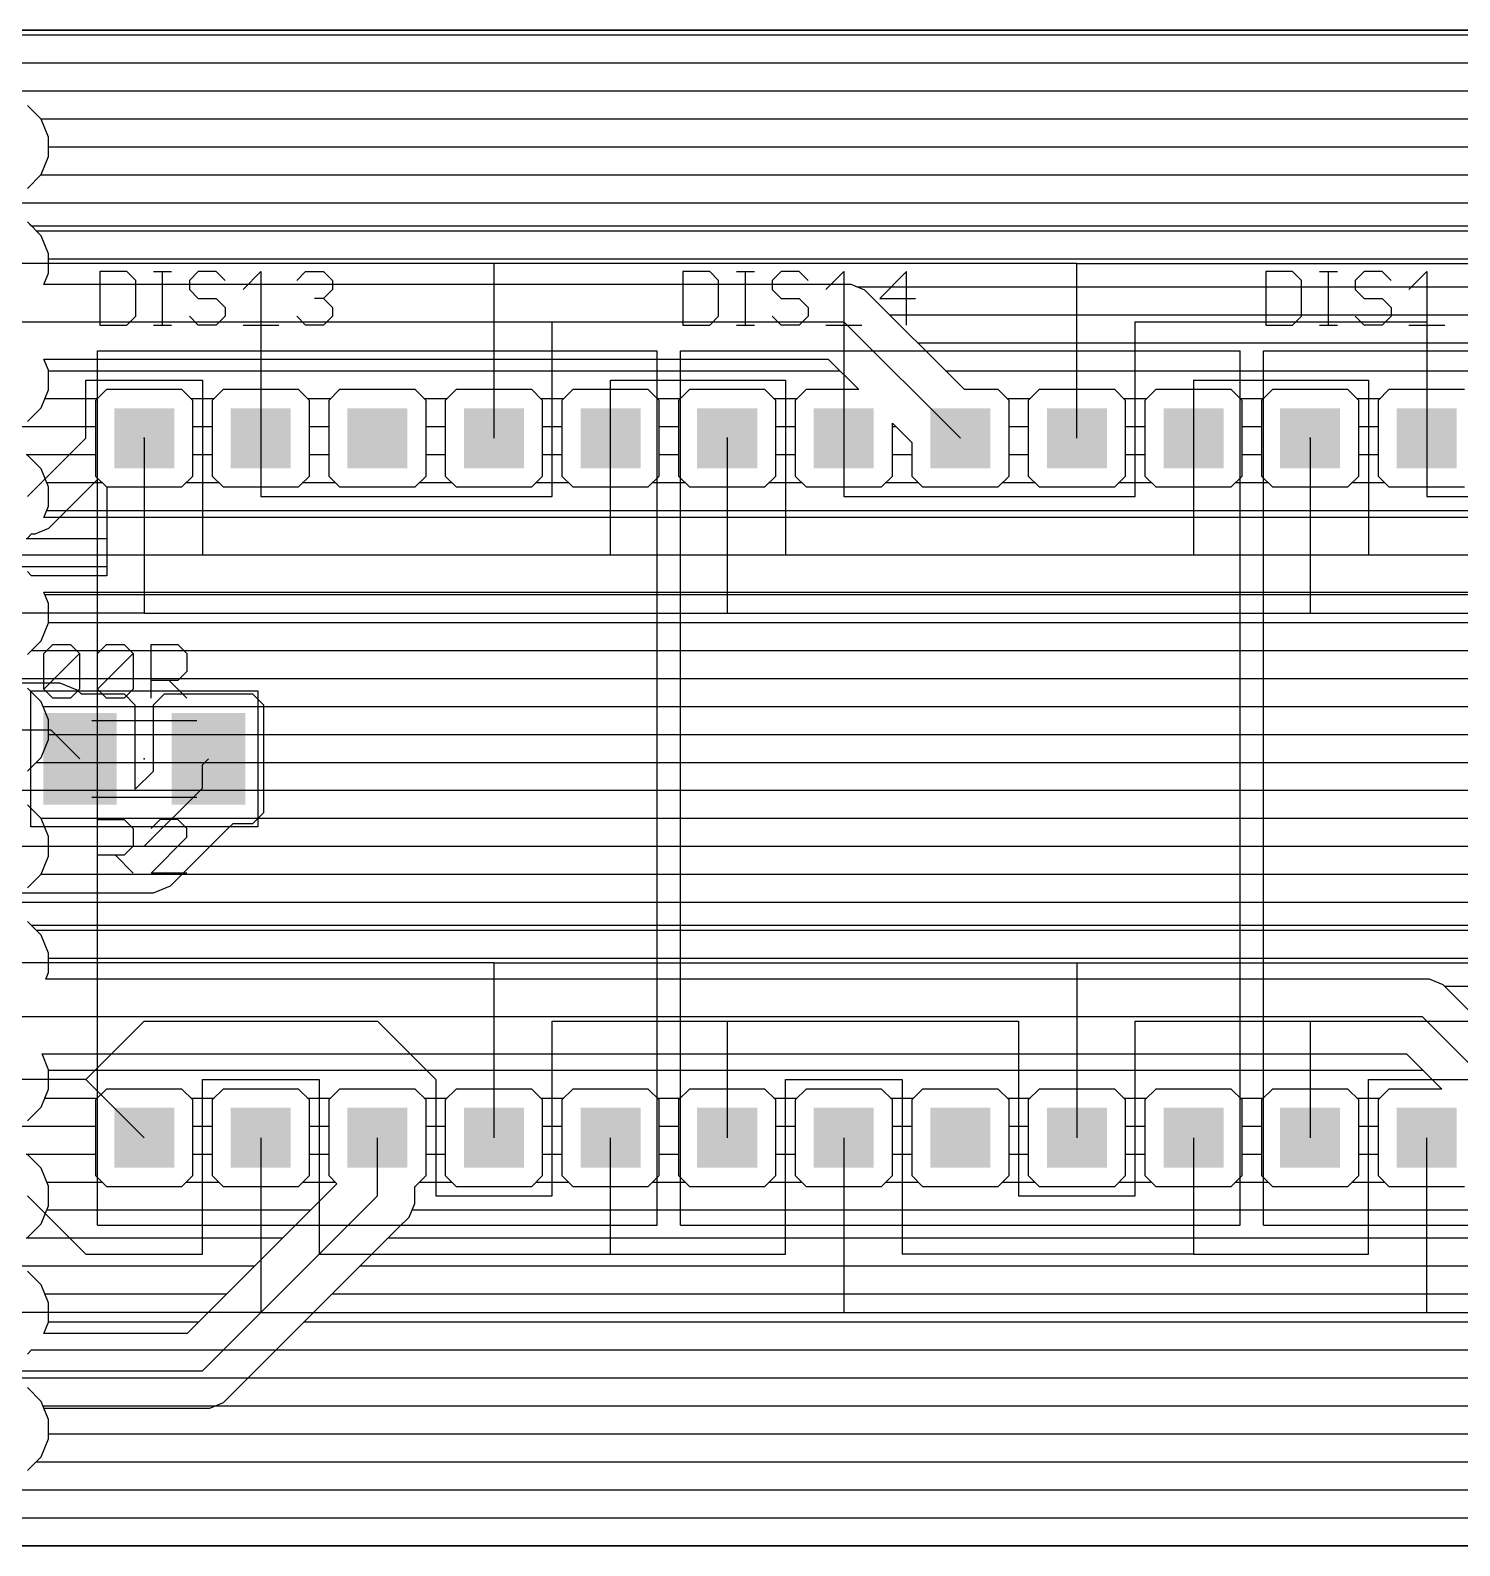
# Model space of a CAD drawing. Extents: x 0 to 251, y 0 to 33.
# Drawn here: x 194.37 to 225.51, y 0 to 33.02 of the extents above; entities that cross this region are included whole.
import ezdxf

# ---------------------------------------------------------------- set-up
doc = ezdxf.new("R2010")
doc.units = 0
for name, color, linetype in [('1', 14, 'CONTINUOUS'), ('16', 174, 'CONTINUOUS'), ('17', 94, 'CONTINUOUS'), ('20', 178, 'CONTINUOUS'), ('21', 250, 'CONTINUOUS'), ('23', 178, 'CONTINUOUS'), ('25', 250, 'CONTINUOUS'), ('27', 250, 'CONTINUOUS'), ('39', 14, 'CONTINUOUS'), ('51', 250, 'CONTINUOUS')]:
    doc.layers.add(name, color=color, linetype=linetype)

# ---------------------------------------------------------------- blocks, each defined once
blk = doc.blocks.new('SQUAREP')
blk.add_solid([(-0.5, -0.5), (0.5, -0.5), (-0.5, 0.5), (0.5, 0.5)])
blk = doc.blocks.new('RECT')
blk.add_solid([(-0.5, -0.5), (0.5, -0.5), (-0.5, 0.5), (0.5, 0.5)])

msp = doc.modelspace()

# ---------------------------------------------------------------- linework, layer by layer
at = {"layer": '1'}
for p, q in [((0, 33.02), (251.46, 33.02)), ((0, 32.9184), (251.46, 32.9184)), ((0, 32.3088), (251.46, 32.3088)), ((0, 31.6992), (251.46, 31.6992)), ((194.6048, 31.0843), (194.3047, 31.3844)), ((194.5995, 31.0896), (251.46, 31.0896)), ((194.7672, 30.6922), (194.6048, 31.0843)), ((194.7672, 30.2678), (194.7672, 30.6922)), ((194.7672, 30.48), (246.3676, 30.48)), ((194.6048, 29.8757), (194.7672, 30.2678)), ((194.3047, 29.5756), (194.6048, 29.8757)), ((194.5995, 29.8704), (245.9701, 29.8704)), ((183.0976, 29.2608), (245.8452, 29.2608)), ((194.6048, 28.5443), (194.3047, 28.8444)), ((194.4979, 28.6512), (245.928, 28.6512)), ((194.7672, 28.1522), (194.6048, 28.5443)), ((194.7672, 27.7278), (194.7672, 28.1522)), ((194.7672, 28.0416), (246.266, 28.0416)), ((194.6657, 27.4828), (194.7672, 27.7278)), ((212.2517, 27.4828), (194.6657, 27.4828)), ((212.5504, 27.3591), (212.2517, 27.4828)), ((212.3743, 27.432), (247.2263, 27.432)), ((214.7191, 25.1904), (212.5504, 27.3591)), ((213.0871, 26.8224), (251.46, 26.8224)), ((187.96, 26.67), (212.09, 26.67)), ((212.09, 26.67), (214.63, 24.13)), ((213.6967, 26.2128), (251.46, 26.2128)), ((194.7672, 25.6122), (194.6657, 25.8572)), ((194.6657, 25.8572), (211.7533, 25.8572)), ((211.7533, 25.8572), (212.4201, 25.1904)), ((194.7672, 25.1878), (194.7672, 25.6122)), ((194.7672, 25.6032), (212.0073, 25.6032)), ((214.3063, 25.6032), (251.46, 25.6032)), ((194.6048, 24.7957), (194.7672, 25.1878)), ((196.0277, 25.1904), (195.7896, 24.9523)), ((197.6723, 25.1904), (196.0277, 25.1904)), ((197.9104, 24.9523), (197.6723, 25.1904)), ((198.5677, 25.1904), (198.3296, 24.9523)), ((200.2123, 25.1904), (198.5677, 25.1904)), ((200.4504, 24.9523), (200.2123, 25.1904)), ((201.1077, 25.1904), (200.8696, 24.9523)), ((202.7523, 25.1904), (201.1077, 25.1904)), ((202.9904, 24.9523), (202.7523, 25.1904)), ((203.6477, 25.1904), (203.4096, 24.9523)), ((205.2923, 25.1904), (203.6477, 25.1904)), ((205.5304, 24.9523), (205.2923, 25.1904)), ((206.1877, 25.1904), (205.9496, 24.9523)), ((207.8323, 25.1904), (206.1877, 25.1904)), ((208.0704, 24.9523), (207.8323, 25.1904)), ((208.7277, 25.1904), (208.4896, 24.9523)), ((210.3723, 25.1904), (208.7277, 25.1904)), ((210.6104, 24.9523), (210.3723, 25.1904)), ((211.2677, 25.1904), (211.0296, 24.9523)), ((212.4201, 25.1904), (211.2677, 25.1904)), ((215.4523, 25.1904), (214.7191, 25.1904)), ((215.6904, 24.9523), (215.4523, 25.1904)), ((216.3477, 25.1904), (216.1096, 24.9523)), ((217.9923, 25.1904), (216.3477, 25.1904)), ((218.2304, 24.9523), (217.9923, 25.1904)), ((218.8877, 25.1904), (218.6496, 24.9523)), ((220.5323, 25.1904), (218.8877, 25.1904)), ((220.7704, 24.9523), (220.5323, 25.1904)), ((221.4277, 25.1904), (221.1896, 24.9523)), ((223.0723, 25.1904), (221.4277, 25.1904)), ((223.3104, 24.9523), (223.0723, 25.1904)), ((223.9677, 25.1904), (223.7296, 24.9523)), ((225.6123, 25.1904), (223.9677, 25.1904)), ((194.3047, 24.4956), (194.6048, 24.7957)), ((194.6868, 24.9936), (195.8309, 24.9936)), ((195.7896, 24.9523), (195.7896, 23.3077)), ((197.8691, 24.9936), (198.3709, 24.9936)), ((197.9104, 23.3077), (197.9104, 24.9523)), ((198.3296, 24.9523), (198.3296, 23.3077)), ((200.4091, 24.9936), (200.9109, 24.9936)), ((200.4504, 23.3077), (200.4504, 24.9523)), ((200.8696, 24.9523), (200.8696, 23.3077)), ((202.9491, 24.9936), (203.4509, 24.9936)), ((202.9904, 23.3077), (202.9904, 24.9523)), ((203.4096, 24.9523), (203.4096, 23.3077)), ((205.4891, 24.9936), (205.9909, 24.9936)), ((205.5304, 23.3077), (205.5304, 24.9523)), ((205.9496, 24.9523), (205.9496, 23.3077)), ((208.0291, 24.9936), (208.5309, 24.9936)), ((208.0704, 23.3077), (208.0704, 24.9523)), ((208.4896, 24.9523), (208.4896, 23.3077)), ((210.5691, 24.9936), (211.0709, 24.9936)), ((210.6104, 23.3077), (210.6104, 24.9523)), ((211.0296, 24.9523), (211.0296, 23.3077)), ((215.6491, 24.9936), (216.1509, 24.9936)), ((215.6904, 23.3077), (215.6904, 24.9523)), ((216.1096, 24.9523), (216.1096, 23.3077)), ((218.1891, 24.9936), (218.6909, 24.9936)), ((218.2304, 23.3077), (218.2304, 24.9523)), ((218.6496, 24.9523), (218.6496, 23.3077)), ((220.7291, 24.9936), (221.2309, 24.9936)), ((220.7704, 23.3077), (220.7704, 24.9523)), ((221.1896, 24.9523), (221.1896, 23.3077)), ((223.2691, 24.9936), (223.7709, 24.9936)), ((223.3104, 23.3077), (223.3104, 24.9523)), ((223.7296, 24.9523), (223.7296, 23.3077)), ((213.1504, 23.3077), (213.1504, 24.4601)), ((213.1504, 24.4601), (213.5696, 24.0409)), ((194.0352, 24.384), (195.7896, 24.384)), ((197.9104, 24.384), (198.3296, 24.384)), ((200.4504, 24.384), (200.8696, 24.384)), ((202.9904, 24.384), (203.4096, 24.384)), ((205.5304, 24.384), (205.9496, 24.384)), ((208.0704, 24.384), (208.4896, 24.384)), ((210.6104, 24.384), (211.0296, 24.384)), ((213.1504, 24.384), (213.2265, 24.384)), ((215.6904, 24.384), (216.1096, 24.384)), ((218.2304, 24.384), (218.6496, 24.384)), ((220.7704, 24.384), (221.1896, 24.384)), ((223.3104, 24.384), (223.7296, 24.384)), ((213.5696, 24.0409), (213.5696, 23.3077)), ((194.2805, 23.7744), (195.7896, 23.7744)), ((194.6048, 23.4643), (194.3047, 23.7644)), ((194.7672, 23.0722), (194.6048, 23.4643)), ((197.9104, 23.7744), (198.3296, 23.7744)), ((200.4504, 23.7744), (200.8696, 23.7744)), ((202.9904, 23.7744), (203.4096, 23.7744)), ((205.5304, 23.7744), (205.9496, 23.7744)), ((208.0704, 23.7744), (208.4896, 23.7744)), ((210.6104, 23.7744), (211.0296, 23.7744)), ((213.1504, 23.7744), (213.5696, 23.7744)), ((215.6904, 23.7744), (216.1096, 23.7744)), ((218.2304, 23.7744), (218.6496, 23.7744)), ((220.7704, 23.7744), (221.1896, 23.7744)), ((223.3104, 23.7744), (223.7296, 23.7744)), ((194.7288, 23.1648), (195.9325, 23.1648)), ((195.7896, 23.3077), (196.0277, 23.0696)), ((197.6723, 23.0696), (197.9104, 23.3077)), ((197.7675, 23.1648), (198.4725, 23.1648)), ((198.3296, 23.3077), (198.5677, 23.0696)), ((200.2123, 23.0696), (200.4504, 23.3077)), ((200.3075, 23.1648), (201.0125, 23.1648)), ((200.8696, 23.3077), (201.1077, 23.0696)), ((202.7523, 23.0696), (202.9904, 23.3077)), ((202.8475, 23.1648), (203.5525, 23.1648)), ((203.4096, 23.3077), (203.6477, 23.0696)), ((205.2923, 23.0696), (205.5304, 23.3077)), ((205.3875, 23.1648), (206.0925, 23.1648)), ((205.9496, 23.3077), (206.1877, 23.0696)), ((207.8323, 23.0696), (208.0704, 23.3077)), ((207.9275, 23.1648), (208.6325, 23.1648)), ((208.4896, 23.3077), (208.7277, 23.0696)), ((210.3723, 23.0696), (210.6104, 23.3077)), ((210.4675, 23.1648), (211.1725, 23.1648)), ((211.0296, 23.3077), (211.2677, 23.0696)), ((212.9123, 23.0696), (213.1504, 23.3077)), ((213.0075, 23.1648), (213.7125, 23.1648)), ((213.5696, 23.3077), (213.8077, 23.0696)), ((215.4523, 23.0696), (215.6904, 23.3077)), ((215.5475, 23.1648), (216.2525, 23.1648)), ((216.1096, 23.3077), (216.3477, 23.0696)), ((217.9923, 23.0696), (218.2304, 23.3077)), ((218.0875, 23.1648), (218.7925, 23.1648)), ((218.6496, 23.3077), (218.8877, 23.0696)), ((220.5323, 23.0696), (220.7704, 23.3077)), ((220.6275, 23.1648), (221.3325, 23.1648)), ((221.1896, 23.3077), (221.4277, 23.0696)), ((223.0723, 23.0696), (223.3104, 23.3077)), ((223.1675, 23.1648), (223.8725, 23.1648)), ((223.7296, 23.3077), (223.9677, 23.0696)), ((194.7672, 22.6478), (194.7672, 23.0722)), ((196.0277, 23.0696), (197.6723, 23.0696)), ((198.5677, 23.0696), (200.2123, 23.0696)), ((201.1077, 23.0696), (202.7523, 23.0696)), ((203.6477, 23.0696), (205.2923, 23.0696)), ((206.1877, 23.0696), (207.8323, 23.0696)), ((208.7277, 23.0696), (210.3723, 23.0696)), ((211.2677, 23.0696), (212.9123, 23.0696)), ((213.8077, 23.0696), (215.4523, 23.0696)), ((216.3477, 23.0696), (217.9923, 23.0696)), ((218.8877, 23.0696), (220.5323, 23.0696)), ((221.4277, 23.0696), (223.0723, 23.0696)), ((223.9677, 23.0696), (225.6123, 23.0696)), ((194.6657, 22.4028), (194.7672, 22.6478)), ((194.7288, 22.5552), (238.5757, 22.5552)), ((238.4233, 22.4028), (194.6657, 22.4028)), ((189.23, 21.59), (238.76, 21.59)), ((194.7672, 20.5322), (194.6657, 20.7772)), ((194.6657, 20.7772), (238.9217, 20.7772)), ((194.6868, 20.7264), (251.46, 20.7264)), ((194.7672, 20.1078), (194.7672, 20.5322)), ((194.6048, 19.7157), (194.7672, 20.1078)), ((194.7672, 20.1168), (251.46, 20.1168)), ((194.3047, 19.4156), (194.6048, 19.7157)), ((194.3963, 19.5072), (251.46, 19.5072)), ((183.1992, 18.8976), (251.46, 18.8976)), ((195.0171, 18.796), (194.0352, 18.796)), ((195.3905, 18.6413), (195.0171, 18.796)), ((195.4804, 18.5514), (195.3905, 18.6413)), ((196.4183, 18.5514), (195.4804, 18.5514)), ((196.6564, 18.3133), (196.4183, 18.5514)), ((197.2817, 18.5514), (197.0436, 18.3133)), ((199.2183, 18.5514), (197.2817, 18.5514)), ((199.4564, 18.3133), (199.2183, 18.5514)), ((196.6564, 16.4832), (196.6564, 18.3133)), ((196.6564, 18.288), (197.0436, 18.288)), ((197.0436, 18.3133), (197.0436, 16.8704)), ((199.4564, 15.9767), (199.4564, 18.3133)), ((199.4564, 18.288), (251.46, 18.288)), ((193.04, 17.78), (194.815, 17.78)), ((194.815, 17.78), (195.45, 17.145)), ((196.6564, 17.6784), (197.0436, 17.6784)), ((199.4564, 17.6784), (251.46, 17.6784)), ((196.6564, 17.0688), (197.0436, 17.0688)), ((197.0436, 16.8704), (196.6564, 16.4832)), ((198.12, 17.015), (198.25, 17.145)), ((198.12, 16.51), (198.12, 17.015)), ((199.4564, 17.0688), (251.46, 17.0688)), ((196.85, 15.24), (198.12, 16.51)), ((199.4564, 16.4592), (251.46, 16.4592)), ((199.2183, 15.7386), (199.4564, 15.9767)), ((197.4255, 14.3787), (198.6955, 15.6487)), ((198.6955, 15.6487), (198.7854, 15.7386)), ((198.7854, 15.7386), (199.2183, 15.7386)), ((199.3293, 15.8496), (251.46, 15.8496)), ((193.04, 15.24), (196.85, 15.24)), ((198.2868, 15.24), (251.46, 15.24)), ((197.6772, 14.6304), (251.46, 14.6304)), ((194.0352, 14.224), (197.0521, 14.224)), ((197.0521, 14.224), (197.4255, 14.3787)), ((169.1276, 14.0208), (251.46, 14.0208)), ((194.6048, 13.3043), (194.3047, 13.6044)), ((194.4979, 13.4112), (251.46, 13.4112)), ((194.7672, 12.9122), (194.6048, 13.3043)), ((194.7672, 12.4878), (194.7672, 12.9122)), ((194.7672, 12.8016), (251.46, 12.8016)), ((194.7078, 12.3444), (194.7672, 12.4878)), ((224.8501, 12.3444), (194.7078, 12.3444)), ((225.1488, 12.2207), (224.8501, 12.3444)), ((225.3775, 11.992), (225.1488, 12.2207)), ((225.1775, 12.192), (251.46, 12.192)), ((227.4191, 9.9504), (225.3775, 11.992)), ((191.8956, 11.5316), (224.6884, 11.5316)), ((224.6884, 11.5316), (227.33, 8.89)), ((194.7672, 10.3722), (194.6236, 10.7188)), ((194.6236, 10.7188), (224.3517, 10.7188)), ((224.3517, 10.7188), (225.1201, 9.9504)), ((194.7672, 9.9478), (194.7672, 10.3722)), ((194.7672, 10.3632), (224.7073, 10.3632)), ((194.6048, 9.5557), (194.7672, 9.9478)), ((196.0277, 9.9504), (195.7896, 9.7123)), ((197.6723, 9.9504), (196.0277, 9.9504)), ((197.9104, 9.7123), (197.6723, 9.9504)), ((198.5677, 9.9504), (198.3296, 9.7123)), ((200.2123, 9.9504), (198.5677, 9.9504)), ((200.4504, 9.7123), (200.2123, 9.9504)), ((201.1077, 9.9504), (200.8696, 9.7123)), ((202.7523, 9.9504), (201.1077, 9.9504)), ((202.9904, 9.7123), (202.7523, 9.9504)), ((203.6477, 9.9504), (203.4096, 9.7123)), ((205.2923, 9.9504), (203.6477, 9.9504)), ((205.5304, 9.7123), (205.2923, 9.9504)), ((206.1877, 9.9504), (205.9496, 9.7123)), ((207.8323, 9.9504), (206.1877, 9.9504)), ((208.0704, 9.7123), (207.8323, 9.9504)), ((208.7277, 9.9504), (208.4896, 9.7123)), ((210.3723, 9.9504), (208.7277, 9.9504)), ((210.6104, 9.7123), (210.3723, 9.9504)), ((211.2677, 9.9504), (211.0296, 9.7123)), ((212.9123, 9.9504), (211.2677, 9.9504)), ((213.1504, 9.7123), (212.9123, 9.9504)), ((213.8077, 9.9504), (213.5696, 9.7123)), ((215.4523, 9.9504), (213.8077, 9.9504)), ((215.6904, 9.7123), (215.4523, 9.9504)), ((216.3477, 9.9504), (216.1096, 9.7123)), ((217.9923, 9.9504), (216.3477, 9.9504)), ((218.2304, 9.7123), (217.9923, 9.9504)), ((218.8877, 9.9504), (218.6496, 9.7123)), ((220.5323, 9.9504), (218.8877, 9.9504)), ((220.7704, 9.7123), (220.5323, 9.9504)), ((221.4277, 9.9504), (221.1896, 9.7123)), ((223.0723, 9.9504), (221.4277, 9.9504)), ((223.3104, 9.7123), (223.0723, 9.9504)), ((223.9677, 9.9504), (223.7296, 9.7123)), ((225.1201, 9.9504), (223.9677, 9.9504)), ((194.6868, 9.7536), (195.8309, 9.7536)), ((195.7896, 9.7123), (195.7896, 8.0677)), ((197.8691, 9.7536), (198.3709, 9.7536)), ((197.9104, 8.0677), (197.9104, 9.7123)), ((198.3296, 9.7123), (198.3296, 8.0677)), ((200.4091, 9.7536), (200.9109, 9.7536)), ((200.4504, 8.0677), (200.4504, 9.7123)), ((200.8696, 9.7123), (200.8696, 8.0677)), ((202.9491, 9.7536), (203.4509, 9.7536)), ((202.9904, 8.0677), (202.9904, 9.7123)), ((203.4096, 9.7123), (203.4096, 8.0677)), ((205.4891, 9.7536), (205.9909, 9.7536)), ((205.5304, 8.0677), (205.5304, 9.7123)), ((205.9496, 9.7123), (205.9496, 8.0677)), ((208.0291, 9.7536), (208.5309, 9.7536)), ((208.0704, 8.0677), (208.0704, 9.7123)), ((208.4896, 9.7123), (208.4896, 8.0677)), ((210.5691, 9.7536), (211.0709, 9.7536)), ((210.6104, 8.0677), (210.6104, 9.7123)), ((211.0296, 9.7123), (211.0296, 8.0677)), ((213.1091, 9.7536), (213.6109, 9.7536)), ((213.1504, 8.0677), (213.1504, 9.7123)), ((213.5696, 9.7123), (213.5696, 8.0677)), ((215.6491, 9.7536), (216.1509, 9.7536)), ((215.6904, 8.0677), (215.6904, 9.7123)), ((216.1096, 9.7123), (216.1096, 8.0677)), ((218.1891, 9.7536), (218.6909, 9.7536)), ((218.2304, 8.0677), (218.2304, 9.7123)), ((218.6496, 9.7123), (218.6496, 8.0677)), ((220.7291, 9.7536), (221.2309, 9.7536)), ((220.7704, 8.0677), (220.7704, 9.7123)), ((221.1896, 9.7123), (221.1896, 8.0677)), ((223.2691, 9.7536), (223.7709, 9.7536)), ((223.3104, 8.0677), (223.3104, 9.7123)), ((223.7296, 9.7123), (223.7296, 8.0677)), ((194.3047, 9.2556), (194.6048, 9.5557)), ((194.0352, 9.144), (195.7896, 9.144)), ((197.9104, 9.144), (198.3296, 9.144)), ((200.4504, 9.144), (200.8696, 9.144)), ((202.9904, 9.144), (203.4096, 9.144)), ((205.5304, 9.144), (205.9496, 9.144)), ((208.0704, 9.144), (208.4896, 9.144)), ((210.6104, 9.144), (211.0296, 9.144)), ((213.1504, 9.144), (213.5696, 9.144)), ((215.6904, 9.144), (216.1096, 9.144)), ((218.2304, 9.144), (218.6496, 9.144)), ((220.7704, 9.144), (221.1896, 9.144)), ((223.3104, 9.144), (223.7296, 9.144)), ((201.93, 7.62), (201.93, 8.89)), ((194.2805, 8.5344), (195.7896, 8.5344)), ((194.6048, 8.2243), (194.3047, 8.5244)), ((197.9104, 8.5344), (198.3296, 8.5344)), ((200.4504, 8.5344), (200.8696, 8.5344)), ((202.9904, 8.5344), (203.4096, 8.5344)), ((205.5304, 8.5344), (205.9496, 8.5344)), ((208.0704, 8.5344), (208.4896, 8.5344)), ((210.6104, 8.5344), (211.0296, 8.5344)), ((213.1504, 8.5344), (213.5696, 8.5344)), ((215.6904, 8.5344), (216.1096, 8.5344)), ((218.2304, 8.5344), (218.6496, 8.5344)), ((220.7704, 8.5344), (221.1896, 8.5344)), ((223.3104, 8.5344), (223.7296, 8.5344)), ((194.7672, 7.8322), (194.6048, 8.2243)), ((195.7896, 8.0677), (196.0277, 7.8296)), ((197.6723, 7.8296), (197.9104, 8.0677)), ((198.3296, 8.0677), (198.5677, 7.8296)), ((200.2123, 7.8296), (200.4504, 8.0677)), ((200.8696, 8.0677), (201.0489, 7.8884)), ((202.7523, 7.8296), (202.9904, 8.0677)), ((203.4096, 8.0677), (203.6477, 7.8296)), ((205.2923, 7.8296), (205.5304, 8.0677)), ((205.9496, 8.0677), (206.1877, 7.8296)), ((207.8323, 7.8296), (208.0704, 8.0677)), ((208.4896, 8.0677), (208.7277, 7.8296)), ((210.3723, 7.8296), (210.6104, 8.0677)), ((211.0296, 8.0677), (211.2677, 7.8296)), ((212.9123, 7.8296), (213.1504, 8.0677)), ((213.5696, 8.0677), (213.8077, 7.8296)), ((215.4523, 7.8296), (215.6904, 8.0677)), ((216.1096, 8.0677), (216.3477, 7.8296)), ((217.9923, 7.8296), (218.2304, 8.0677)), ((218.6496, 8.0677), (218.8877, 7.8296)), ((220.5323, 7.8296), (220.7704, 8.0677)), ((221.1896, 8.0677), (221.4277, 7.8296)), ((223.0723, 7.8296), (223.3104, 8.0677)), ((223.7296, 8.0677), (223.9677, 7.8296)), ((194.7288, 7.9248), (195.9325, 7.9248)), ((194.7672, 7.4078), (194.7672, 7.8322)), ((196.0277, 7.8296), (197.6723, 7.8296)), ((197.7675, 7.9248), (198.4725, 7.9248)), ((201.0489, 7.8884), (197.7833, 4.6228)), ((198.12, 3.81), (201.93, 7.62)), ((198.5677, 7.8296), (200.2123, 7.8296)), ((200.3075, 7.9248), (201.0125, 7.9248)), ((202.7428, 7.4583), (202.7428, 7.8296)), ((202.7428, 7.8296), (202.7523, 7.8296)), ((202.8475, 7.9248), (203.5525, 7.9248)), ((203.6477, 7.8296), (205.2923, 7.8296)), ((205.3875, 7.9248), (206.0925, 7.9248)), ((206.1877, 7.8296), (207.8323, 7.8296)), ((207.9275, 7.9248), (208.6325, 7.9248)), ((208.7277, 7.8296), (210.3723, 7.8296)), ((210.4675, 7.9248), (211.1725, 7.9248)), ((211.2677, 7.8296), (212.9123, 7.8296)), ((213.0075, 7.9248), (213.7125, 7.9248)), ((213.8077, 7.8296), (215.4523, 7.8296)), ((215.5475, 7.9248), (216.2525, 7.9248)), ((216.3477, 7.8296), (217.9923, 7.8296)), ((218.0875, 7.9248), (218.7925, 7.9248)), ((218.8877, 7.8296), (220.5323, 7.8296)), ((220.6275, 7.9248), (221.3325, 7.9248)), ((221.4277, 7.8296), (223.0723, 7.8296)), ((223.1675, 7.9248), (223.8725, 7.9248)), ((223.9677, 7.8296), (225.6123, 7.8296)), ((194.6048, 7.0157), (194.7672, 7.4078)), ((194.7288, 7.3152), (200.4757, 7.3152)), ((202.6191, 7.1596), (202.7428, 7.4583)), ((202.6835, 7.3152), (251.46, 7.3152)), ((194.3047, 6.7156), (194.6048, 7.0157)), ((202.3904, 6.9309), (202.6191, 7.1596)), ((194.2805, 6.7056), (199.8661, 6.7056)), ((198.8091, 3.3496), (202.3904, 6.9309)), ((202.1651, 6.7056), (251.46, 6.7056)), ((194.0352, 6.096), (199.2565, 6.096)), ((194.6048, 5.6843), (194.3047, 5.9844)), ((201.5555, 6.096), (251.46, 6.096)), ((194.7672, 5.2922), (194.6048, 5.6843)), ((194.6868, 5.4864), (198.6469, 5.4864)), ((194.7672, 4.8678), (194.7672, 5.2922)), ((200.9459, 5.4864), (246.981, 5.4864)), ((194.6657, 4.6228), (194.7672, 4.8678)), ((194.7672, 4.8768), (198.0373, 4.8768)), ((200.3363, 4.8768), (246.1644, 4.8768)), ((197.7833, 4.6228), (194.6657, 4.6228)), ((199.7267, 4.2672), (245.8859, 4.2672)), ((190.5, 3.81), (198.12, 3.81)), ((199.1171, 3.6576), (245.8452, 3.6576)), ((198.5804, 3.1209), (198.8091, 3.3496)), ((198.8091, 3.3496), (198.8091, 3.3496)), ((194.7672, 2.7522), (194.6657, 2.9972)), ((194.6657, 2.9972), (198.2817, 2.9972)), ((198.2817, 2.9972), (198.5804, 3.1209)), ((198.4043, 3.048), (246.0121, 3.048)), ((194.7672, 2.3278), (194.7672, 2.7522)), ((194.6048, 1.9357), (194.7672, 2.3278)), ((194.7672, 2.4384), (246.4692, 2.4384)), ((194.3047, 1.6356), (194.6048, 1.9357)), ((194.4979, 1.8288), (251.46, 1.8288)), ((0, 1.2192), (251.46, 1.2192)), ((0, 0.6096), (251.46, 0.6096)), ((251.46, 0), (0, 0)), ((0, 0), (251.46, 0))]:
    msp.add_line(p, q, dxfattribs=at)
at = {"layer": '16'}
for p, q in [((0, 33.02), (251.46, 33.02)), ((0, 32.9184), (251.46, 32.9184)), ((192.3607, 32.3088), (251.46, 32.3088)), ((192.9703, 31.6992), (251.46, 31.6992)), ((194.6048, 31.0843), (194.3047, 31.3844)), ((194.5995, 31.0896), (251.46, 31.0896)), ((194.7672, 30.6922), (194.6048, 31.0843)), ((194.7672, 30.2678), (194.7672, 30.6922)), ((194.7672, 30.48), (246.3676, 30.48)), ((194.6048, 29.8757), (194.7672, 30.2678)), ((194.3047, 29.5756), (194.6048, 29.8757)), ((194.5995, 29.8704), (245.9701, 29.8704)), ((189.0587, 29.2608), (245.8452, 29.2608)), ((194.3963, 28.7528), (194.3047, 28.8444)), ((242.7317, 28.7528), (194.3963, 28.7528)), ((204.47, 27.94), (193.04, 27.94)), ((217.17, 27.94), (204.47, 27.94)), ((204.47, 27.94), (204.47, 24.13)), ((217.17, 27.94), (229.87, 27.94)), ((217.17, 24.13), (217.17, 27.94)), ((194.31, 26.67), (199.39, 26.67)), ((199.39, 26.67), (199.39, 24.13)), ((205.74, 22.86), (205.74, 26.67)), ((205.74, 26.67), (212.09, 26.67)), ((212.09, 26.67), (212.09, 24.13)), ((218.44, 22.86), (218.44, 26.67)), ((218.44, 26.67), (224.79, 26.67)), ((224.79, 26.67), (224.79, 24.13)), ((195.58, 24.13), (195.58, 25.4)), ((195.58, 25.4), (198.12, 25.4)), ((198.12, 25.4), (198.12, 21.59)), ((207.01, 24.13), (207.01, 25.4)), ((207.01, 25.4), (210.82, 25.4)), ((210.82, 25.4), (210.82, 21.59)), ((219.71, 25.4), (219.71, 24.13)), ((219.71, 25.4), (223.52, 25.4)), ((223.52, 25.4), (223.52, 21.59)), ((194.31, 22.86), (195.58, 24.13)), ((196.85, 24.13), (196.85, 20.32)), ((199.39, 24.13), (199.39, 22.86)), ((207.01, 21.59), (207.01, 24.13)), ((209.55, 24.13), (209.55, 20.32)), ((212.09, 24.13), (212.09, 22.86)), ((219.71, 24.13), (219.71, 21.59)), ((222.25, 24.13), (222.25, 20.32)), ((224.79, 24.13), (224.79, 22.86)), ((194.7704, 22.1709), (195.8484, 23.2489)), ((195.7643, 23.1648), (195.9325, 23.1648)), ((195.8484, 23.2489), (196.0277, 23.0696)), ((196.0277, 23.0696), (196.0372, 23.0696)), ((196.0372, 23.0696), (196.0372, 21.1328)), ((199.39, 22.86), (205.74, 22.86)), ((212.09, 22.86), (218.44, 22.86)), ((224.79, 22.86), (231.14, 22.86)), ((195.1547, 22.5552), (196.0372, 22.5552)), ((194.4717, 22.0472), (194.7704, 22.1709)), ((194.2805, 21.9456), (196.0372, 21.9456)), ((194.3047, 21.9556), (194.3963, 22.0472)), ((194.3963, 22.0472), (194.4717, 22.0472)), ((198.12, 21.59), (207.01, 21.59)), ((210.82, 21.59), (219.71, 21.59)), ((223.52, 21.59), (232.41, 21.59)), ((194.0352, 21.336), (196.0372, 21.336)), ((194.3963, 21.1328), (194.3047, 21.2244)), ((196.0372, 21.1328), (194.3963, 21.1328)), ((196.85, 20.32), (193.04, 20.32)), ((196.85, 20.32), (209.55, 20.32)), ((209.55, 20.32), (222.25, 20.32)), ((222.25, 20.32), (234.95, 20.32)), ((194.3047, 19.4156), (194.3963, 19.5072)), ((194.3963, 19.5072), (235.1117, 19.5072)), ((144.8119, 18.8976), (251.46, 18.8976)), ((194.6048, 18.3843), (194.3047, 18.6844)), ((194.7672, 17.9922), (194.6048, 18.3843)), ((194.6447, 18.288), (251.46, 18.288)), ((194.7672, 17.5678), (194.7672, 17.9922)), ((194.6048, 17.1757), (194.7672, 17.5678)), ((194.7672, 17.6784), (251.46, 17.6784)), ((194.3047, 16.8756), (194.6048, 17.1757)), ((194.4979, 17.0688), (251.46, 17.0688)), ((191.7003, 16.4592), (251.46, 16.4592)), ((194.6048, 15.8443), (194.3047, 16.1444)), ((194.5995, 15.8496), (251.46, 15.8496)), ((194.7672, 15.4522), (194.6048, 15.8443)), ((194.7672, 15.0278), (194.7672, 15.4522)), ((194.7672, 15.24), (251.46, 15.24)), ((194.6048, 14.6357), (194.7672, 15.0278)), ((194.3047, 14.3356), (194.6048, 14.6357)), ((194.5995, 14.6304), (251.46, 14.6304)), ((120.4787, 14.0208), (251.46, 14.0208)), ((194.3963, 13.5128), (194.3047, 13.6044)), ((242.7317, 13.5128), (194.3963, 13.5128)), ((204.47, 12.7), (193.04, 12.7)), ((204.47, 12.7), (204.47, 8.89)), ((204.47, 12.7), (217.17, 12.7)), ((217.17, 12.7), (217.17, 8.89)), ((217.17, 12.7), (229.87, 12.7)), ((195.58, 10.16), (196.85, 11.43)), ((196.85, 11.43), (201.93, 11.43)), ((201.93, 11.43), (203.2, 10.16)), ((205.74, 11.43), (209.55, 11.43)), ((205.74, 7.62), (205.74, 11.43)), ((209.55, 11.43), (209.55, 8.89)), ((209.55, 11.43), (215.9, 11.43)), ((215.9, 11.43), (215.9, 7.62)), ((218.44, 7.62), (218.44, 11.43)), ((218.44, 11.43), (222.25, 11.43)), ((222.25, 11.43), (222.25, 8.89)), ((222.25, 11.43), (228.6, 11.43)), ((195.58, 10.16), (193.04, 10.16)), ((195.58, 10.16), (196.85, 8.89)), ((198.12, 6.35), (198.12, 10.16)), ((198.12, 10.16), (200.66, 10.16)), ((200.66, 10.16), (200.66, 6.35)), ((203.2, 10.16), (203.2, 7.62)), ((210.82, 6.35), (210.82, 10.16)), ((210.82, 10.16), (213.36, 10.16)), ((213.36, 10.16), (213.36, 6.35)), ((223.52, 6.35), (223.52, 10.16)), ((223.52, 10.16), (226.06, 10.16)), ((199.39, 8.89), (199.39, 5.08)), ((207.01, 6.35), (207.01, 8.89)), ((212.09, 8.89), (212.09, 5.08)), ((219.71, 8.89), (219.71, 6.35)), ((224.79, 5.08), (224.79, 8.89)), ((194.31, 7.62), (195.58, 6.35)), ((203.2, 7.62), (205.74, 7.62)), ((215.9, 7.62), (218.44, 7.62)), ((195.58, 6.35), (198.12, 6.35)), ((200.66, 6.35), (207.01, 6.35)), ((207.01, 6.35), (210.82, 6.35)), ((219.71, 6.35), (213.36, 6.35)), ((219.71, 6.35), (223.52, 6.35)), ((199.39, 5.08), (193.04, 5.08)), ((199.39, 5.08), (212.09, 5.08)), ((212.09, 5.08), (224.79, 5.08)), ((224.79, 5.08), (234.95, 5.08)), ((194.3047, 4.1756), (194.3963, 4.2672)), ((194.3963, 4.2672), (235.1117, 4.2672)), ((190.2271, 3.6576), (245.8452, 3.6576)), ((194.6048, 3.1443), (194.3047, 3.4444)), ((194.7672, 2.7522), (194.6048, 3.1443)), ((194.6447, 3.048), (246.0121, 3.048)), ((194.7672, 2.3278), (194.7672, 2.7522)), ((194.6048, 1.9357), (194.7672, 2.3278)), ((194.7672, 2.4384), (246.4692, 2.4384)), ((194.3047, 1.6356), (194.6048, 1.9357)), ((194.4979, 1.8288), (251.46, 1.8288)), ((185.2487, 1.2192), (251.46, 1.2192)), ((184.6078, 0.6096), (251.46, 0.6096)), ((251.46, 0), (0, 0)), ((0, 0), (251.46, 0))]:
    msp.add_line(p, q, dxfattribs=at)
at = {"layer": '20'}
for p, q in [((251.46, 33.02), (0, 33.02)), ((0, 0), (251.46, 0))]:
    msp.add_line(p, q, dxfattribs=at)
at = {"layer": '21'}
for p, q in [((195.834, 26.035), (208.026, 26.035)), ((195.834, 6.985), (195.834, 26.035)), ((208.026, 6.985), (208.026, 26.035)), ((208.534, 26.035), (220.726, 26.035)), ((208.534, 6.985), (208.534, 26.035)), ((220.726, 6.985), (220.726, 26.035)), ((221.234, 26.035), (233.426, 26.035)), ((221.234, 6.985), (221.234, 26.035)), ((195.834, 6.985), (208.026, 6.985)), ((208.534, 6.985), (220.726, 6.985)), ((221.234, 6.985), (233.426, 6.985))]:
    msp.add_line(p, q, dxfattribs=at)
at = {"layer": '23'}
for p in [(196.85, 24.13), (209.55, 24.13), (222.25, 24.13), (196.85, 17.145)]:
    msp.add_point(p, dxfattribs=at)
at = {"layer": '25'}
for p, q in [((195.8848, 27.7632), (195.8848, 26.5938)), ((196.4695, 27.7632), (195.8848, 27.7632)), ((196.6644, 27.5683), (196.4695, 27.7632)), ((197.0542, 27.7632), (197.444, 27.7632)), ((197.2491, 26.5938), (197.2491, 27.7632)), ((198.0287, 27.7632), (197.8338, 27.5683)), ((198.4185, 27.7632), (198.0287, 27.7632)), ((198.6134, 27.5683), (198.4185, 27.7632)), ((199.0032, 27.3734), (199.393, 27.7632)), ((199.393, 27.7632), (199.393, 26.5938)), ((200.1726, 27.5683), (200.3675, 27.7632)), ((200.3675, 27.7632), (200.7573, 27.7632)), ((200.7573, 27.7632), (200.9522, 27.5683)), ((208.5848, 27.7632), (208.5848, 26.5938)), ((209.1695, 27.7632), (208.5848, 27.7632)), ((209.3644, 27.5683), (209.1695, 27.7632)), ((209.7542, 27.7632), (210.144, 27.7632)), ((209.9491, 26.5938), (209.9491, 27.7632)), ((210.7287, 27.7632), (210.5338, 27.5683)), ((211.1185, 27.7632), (210.7287, 27.7632)), ((211.3134, 27.5683), (211.1185, 27.7632)), ((211.7032, 27.3734), (212.093, 27.7632)), ((212.093, 27.7632), (212.093, 26.5938)), ((213.4573, 27.7632), (212.8726, 27.1785)), ((213.4573, 26.5938), (213.4573, 27.7632)), ((221.2848, 27.7632), (221.2848, 26.5938)), ((221.8695, 27.7632), (221.2848, 27.7632)), ((222.0644, 27.5683), (221.8695, 27.7632)), ((222.4542, 27.7632), (222.844, 27.7632)), ((222.6491, 26.5938), (222.6491, 27.7632)), ((223.4287, 27.7632), (223.2338, 27.5683)), ((223.8185, 27.7632), (223.4287, 27.7632)), ((224.0134, 27.5683), (223.8185, 27.7632)), ((224.4032, 27.3734), (224.793, 27.7632)), ((224.793, 27.7632), (224.793, 26.5938)), ((196.6644, 26.7887), (196.6644, 27.5683)), ((197.8338, 27.5683), (197.8338, 27.3734)), ((200.9522, 27.5683), (200.9522, 27.3734)), ((209.3644, 26.7887), (209.3644, 27.5683)), ((210.5338, 27.5683), (210.5338, 27.3734)), ((222.0644, 26.7887), (222.0644, 27.5683)), ((223.2338, 27.5683), (223.2338, 27.3734)), ((197.8338, 27.3734), (198.0287, 27.1785)), ((198.0287, 27.1785), (198.4185, 27.1785)), ((198.4185, 27.1785), (198.6134, 26.9836)), ((200.7573, 27.1785), (200.5624, 27.1785)), ((200.9522, 27.3734), (200.7573, 27.1785)), ((200.7573, 27.1785), (200.9522, 26.9836)), ((210.5338, 27.3734), (210.7287, 27.1785)), ((210.7287, 27.1785), (211.1185, 27.1785)), ((211.1185, 27.1785), (211.3134, 26.9836)), ((212.8726, 27.1785), (213.6522, 27.1785)), ((223.2338, 27.3734), (223.4287, 27.1785)), ((223.4287, 27.1785), (223.8185, 27.1785)), ((223.8185, 27.1785), (224.0134, 26.9836)), ((196.4695, 26.5938), (196.6644, 26.7887)), ((198.0287, 26.5938), (197.8338, 26.7887)), ((198.6134, 26.7887), (198.4185, 26.5938)), ((198.6134, 26.9836), (198.6134, 26.7887)), ((200.3675, 26.5938), (200.1726, 26.7887)), ((200.9522, 26.7887), (200.7573, 26.5938)), ((200.9522, 26.9836), (200.9522, 26.7887)), ((209.1695, 26.5938), (209.3644, 26.7887)), ((210.7287, 26.5938), (210.5338, 26.7887)), ((211.3134, 26.7887), (211.1185, 26.5938)), ((211.3134, 26.9836), (211.3134, 26.7887)), ((221.8695, 26.5938), (222.0644, 26.7887)), ((223.4287, 26.5938), (223.2338, 26.7887)), ((224.0134, 26.7887), (223.8185, 26.5938)), ((224.0134, 26.9836), (224.0134, 26.7887)), ((195.8848, 26.5938), (196.4695, 26.5938)), ((197.0542, 26.5938), (197.444, 26.5938)), ((198.4185, 26.5938), (198.0287, 26.5938)), ((199.0032, 26.5938), (199.7828, 26.5938)), ((200.7573, 26.5938), (200.3675, 26.5938)), ((208.5848, 26.5938), (209.1695, 26.5938)), ((209.7542, 26.5938), (210.144, 26.5938)), ((211.1185, 26.5938), (210.7287, 26.5938)), ((211.7032, 26.5938), (212.4828, 26.5938)), ((221.2848, 26.5938), (221.8695, 26.5938)), ((222.4542, 26.5938), (222.844, 26.5938)), ((223.8185, 26.5938), (223.4287, 26.5938)), ((224.4032, 26.5938), (225.1828, 26.5938)), ((195.832, 14.6558), (195.832, 15.8252)), ((195.832, 15.8252), (196.4167, 15.8252)), ((196.4167, 15.8252), (196.6116, 15.6303)), ((196.6116, 15.6303), (196.6116, 15.2405)), ((197.1963, 15.8252), (197.0014, 15.6303)), ((197.5861, 15.8252), (197.1963, 15.8252)), ((197.781, 15.6303), (197.5861, 15.8252)), ((197.781, 15.4354), (197.781, 15.6303)), ((196.6116, 15.2405), (196.4167, 15.0456)), ((197.0014, 14.6558), (197.781, 15.4354)), ((196.4167, 15.0456), (195.832, 15.0456)), ((196.2218, 15.0456), (196.6116, 14.6558)), ((197.781, 14.6558), (197.0014, 14.6558))]:
    msp.add_line(p, q, dxfattribs=at)
at = {"layer": '27'}
for p, q in [((194.6626, 19.4403), (194.8575, 19.6352)), ((194.8575, 19.6352), (195.2473, 19.6352)), ((195.2473, 19.6352), (195.4422, 19.4403)), ((195.832, 19.4403), (196.0269, 19.6352)), ((196.0269, 19.6352), (196.4167, 19.6352)), ((196.4167, 19.6352), (196.6116, 19.4403)), ((197.0014, 18.4658), (197.0014, 19.6352)), ((197.0014, 19.6352), (197.5861, 19.6352)), ((197.5861, 19.6352), (197.781, 19.4403)), ((194.6626, 18.6607), (194.6626, 19.4403)), ((194.6626, 18.6607), (195.4422, 19.4403)), ((195.4422, 19.4403), (195.4422, 18.6607)), ((195.832, 18.6607), (195.832, 19.4403)), ((195.832, 18.6607), (196.6116, 19.4403)), ((196.6116, 19.4403), (196.6116, 18.6607)), ((197.781, 19.4403), (197.781, 19.0505)), ((197.5861, 18.8556), (197.0014, 18.8556)), ((197.3912, 18.8556), (197.781, 18.4658)), ((197.781, 19.0505), (197.5861, 18.8556)), ((194.8575, 18.4658), (194.6626, 18.6607)), ((195.4422, 18.6607), (195.2473, 18.4658)), ((196.0269, 18.4658), (195.832, 18.6607)), ((196.6116, 18.6607), (196.4167, 18.4658)), ((195.2473, 18.4658), (194.8575, 18.4658)), ((196.4167, 18.4658), (196.0269, 18.4658))]:
    msp.add_line(p, q, dxfattribs=at)
at = {"layer": '39'}
for p, q in [((194.377, 18.628), (199.323, 18.628)), ((194.377, 15.662), (194.377, 18.628)), ((199.323, 18.628), (199.323, 15.662)), ((199.323, 15.662), (194.377, 15.662))]:
    msp.add_line(p, q, dxfattribs=at)
at = {"layer": '51'}
for p, q in [((195.707, 17.9832), (197.993, 17.9832)), ((195.707, 16.3068), (197.993, 16.3068))]:
    msp.add_line(p, q, dxfattribs=at)

# ---------------------------------------------------------------- block references
at = {"layer": '1', "xscale": 1.6, "yscale": 2, "rotation": 180}
for p in [(195.45, 17.145), (198.25, 17.145)]:
    msp.add_blockref('RECT', p, dxfattribs=at)
at = {"layer": '17', "xscale": 1.308, "yscale": 1.308, "rotation": 270}
for p in [(196.85, 24.13), (196.85, 24.13), (199.39, 24.13), (199.39, 24.13), (201.93, 24.13), (201.93, 24.13), (204.47, 24.13), (204.47, 24.13), (207.01, 24.13), (207.01, 24.13), (209.55, 24.13), (209.55, 24.13), (212.09, 24.13), (212.09, 24.13), (214.63, 24.13), (214.63, 24.13), (217.17, 24.13), (217.17, 24.13), (219.71, 24.13), (219.71, 24.13), (222.25, 24.13), (222.25, 24.13), (224.79, 24.13), (224.79, 24.13), (196.85, 8.89), (196.85, 8.89), (199.39, 8.89), (199.39, 8.89), (201.93, 8.89), (201.93, 8.89), (204.47, 8.89), (204.47, 8.89), (207.01, 8.89), (207.01, 8.89), (209.55, 8.89), (209.55, 8.89), (212.09, 8.89), (212.09, 8.89), (214.63, 8.89), (214.63, 8.89), (217.17, 8.89), (217.17, 8.89), (219.71, 8.89), (219.71, 8.89), (222.25, 8.89), (222.25, 8.89), (224.79, 8.89), (224.79, 8.89)]:
    msp.add_blockref('SQUAREP', p, dxfattribs=at)
at = {"layer": '51', "xscale": 0.5842, "yscale": 1.8288, "rotation": 180}
for p in [(195.4403, 17.145), (198.2597, 17.145)]:
    msp.add_blockref('RECT', p, dxfattribs=at)

doc.saveas('drawing.dxf')
